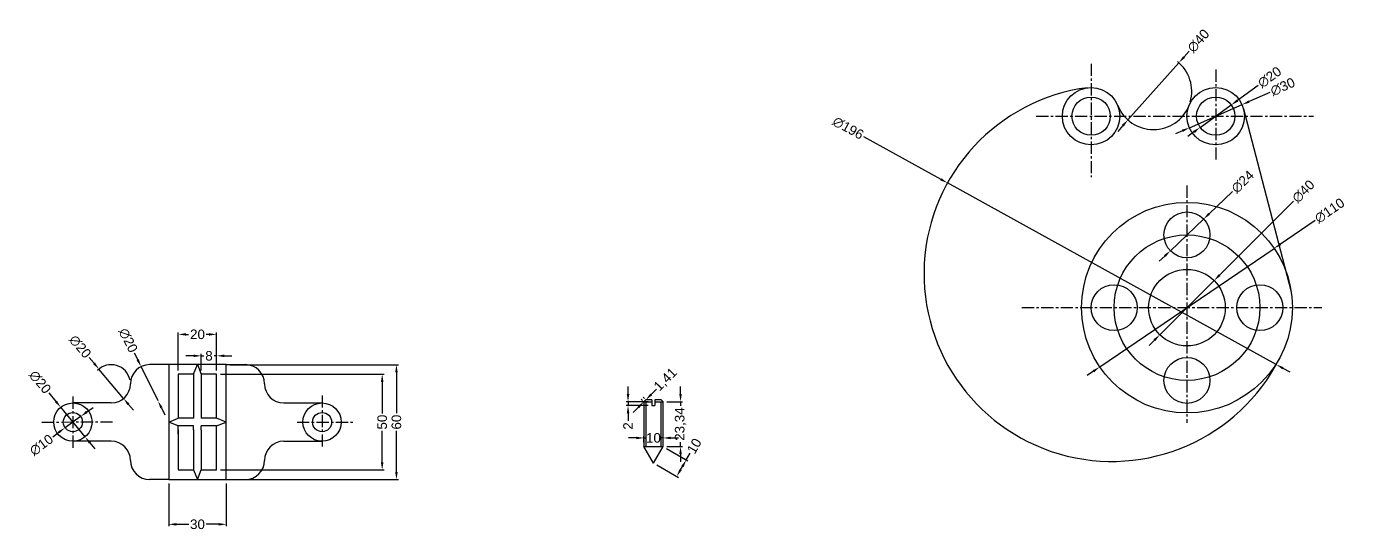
# Model space of a CAD drawing. Header units: millimetres. Extents: x -287 to 1983, y -65 to 241.
# Drawn here: x 1294 to 1983, y -23 to 241 of the extents above; entities that cross this region are included whole.
import ezdxf

# ---------------------------------------------------------------- set-up
doc = ezdxf.new("R2010")
doc.units = ezdxf.units.MM
doc.header["$LTSCALE"] = 0.2
doc.linetypes.add('CENTER', pattern=[50.8, 31.75, -6.35, 6.35, -6.35])
doc.styles.get("Standard").update_dxf_attribs({"font": 'arial.ttf'})
doc.dimstyles.new('ISO-25', dxfattribs={"dimtxt": 5, "dimasz": 4, "dimexe": 1, "dimexo": 2, "dimgap": 1, "dimtad": 0, "dimzin": 9, "dimtxsty": 'Standard', "dimcen": 2.5, "dimclrd": 2, "dimclre": 5, "dimadec": 0, "dimazin": 0, "dimtfac": 1, "dimtmove": 0, "dimatfit": 3, "dimfxl": 1, "dimarcsym": 0})

# ---------------------------------------------------------------- blocks, each defined once
blk = doc.blocks.new('*U6')
at = {"ltscale": 0.2}
blk.add_circle((0, 0), 12, dxfattribs=at)
blk = doc.blocks.new('*U7')
at = {"color": 0, "linetype": 'ByBlock', "lineweight": -2, "transparency": 16777216}
for p, rotation in [((1071.48, 405.64), 90), ((1033.48, 367.64), 180), ((1071.48, 329.64), 270)]:
    blk.add_blockref('*U6', p, dxfattribs=dict(at, rotation=rotation))
blk.add_blockref('*U6', (1109.48, 367.64), dxfattribs=at)
blk = doc.blocks.new('*D50')
at = {"color": 2, "lineweight": -2, "ltscale": 0.2, "transparency": 16777216}
for p, q in [((1305.79, 49.25), (1309.42, 44.83)), ((1324.64, 26.27), (1311.96, 41.73)), ((1327.18, 23.18), (1329.72, 20.09))]:
    blk.add_line(p, q, dxfattribs=at)
at = {"color": 2, "ltscale": 0.2, "transparency": 16777216}
for points in [[(1309.94, 45.25), (1308.9, 44.4), (1311.96, 41.73)], [(1327.7, 23.6), (1326.66, 22.76), (1324.64, 26.27)]]:
    blk.add_solid(points, dxfattribs=at)
at = {"layer": 'Defpoints', "color": 0, "ltscale": 0.2, "transparency": 16777216}
for p in [(1311.96, 41.73), (1324.64, 26.27)]:
    blk.add_point(p, dxfattribs=at)
at = {"color": 0, "ltscale": 0.2, "transparency": 16777216, "insert": (1301.17, 54.89), "char_height": 5, "attachment_point": 5, "rotation": 309.36625}
blk.add_mtext('∅20', dxfattribs=at)
blk = doc.blocks.new('*D51')
at = {"color": 2, "lineweight": -2, "ltscale": 0.2, "transparency": 16777216}
for p, q in [((1325.57, 39.31), (1328.8, 41.67)), ((1322.34, 36.95), (1314.26, 31.06)), ((1307.8, 26.34), (1311.03, 28.7))]:
    blk.add_line(p, q, dxfattribs=at)
at = {"color": 2, "ltscale": 0.2, "transparency": 16777216}
for points in [[(1325.18, 39.85), (1325.96, 38.77), (1322.34, 36.95)], [(1310.64, 29.24), (1311.42, 28.16), (1314.26, 31.06)]]:
    blk.add_solid(points, dxfattribs=at)
at = {"layer": 'Defpoints', "color": 0, "ltscale": 0.2, "transparency": 16777216}
for p in [(1322.34, 36.95), (1314.26, 31.06)]:
    blk.add_point(p, dxfattribs=at)
at = {"color": 0, "ltscale": 0.2, "transparency": 16777216, "insert": (1301.91, 22.04), "char_height": 5, "attachment_point": 5, "rotation": 36.11226}
blk.add_mtext('∅10', dxfattribs=at)
blk = doc.blocks.new('*D52')
at = {"color": 2, "lineweight": -2, "ltscale": 0.2, "transparency": 16777216}
for p, q in [((1326.76, 67.81), (1329.33, 64.74)), ((1344.73, 46.33), (1331.89, 61.67)), ((1347.29, 43.26), (1349.86, 40.2))]:
    blk.add_line(p, q, dxfattribs=at)
at = {"color": 5, "lineweight": -2, "ltscale": 0.2, "transparency": 16777216}
blk.add_arc((1338.31, 54), 10, 11.45916, 135.64088, dxfattribs=at)
at = {"color": 2, "ltscale": 0.2, "transparency": 16777216}
for points in [[(1329.84, 65.17), (1328.82, 64.31), (1331.89, 61.67)], [(1347.8, 43.69), (1346.78, 42.84), (1344.73, 46.33)]]:
    blk.add_solid(points, dxfattribs=at)
at = {"layer": 'Defpoints', "color": 0, "ltscale": 0.2, "transparency": 16777216}
for p in [(1331.89, 61.67), (1344.73, 46.33)]:
    blk.add_point(p, dxfattribs=at)
at = {"color": 0, "ltscale": 0.2, "transparency": 16777216, "insert": (1322.08, 73.4), "char_height": 5, "attachment_point": 5, "rotation": 309.9113}
blk.add_mtext('∅20', dxfattribs=at)
blk = doc.blocks.new('*D53')
at = {"color": 2, "lineweight": -2, "ltscale": 0.2, "transparency": 16777216}
for p, q in [((1350.35, 70.15), (1352.12, 66.56)), ((1362.73, 45.03), (1353.89, 62.97)), ((1364.5, 41.45), (1366.27, 37.86))]:
    blk.add_line(p, q, dxfattribs=at)
at = {"color": 2, "ltscale": 0.2, "transparency": 16777216}
for points in [[(1352.72, 66.86), (1351.52, 66.27), (1353.89, 62.97)], [(1365.1, 41.74), (1363.9, 41.15), (1362.73, 45.03)]]:
    blk.add_solid(points, dxfattribs=at)
at = {"layer": 'Defpoints', "color": 0, "ltscale": 0.2, "transparency": 16777216}
for p in [(1353.89, 62.97), (1362.73, 45.03)]:
    blk.add_point(p, dxfattribs=at)
at = {"color": 0, "ltscale": 0.2, "transparency": 16777216, "insert": (1347.13, 76.69), "char_height": 5, "attachment_point": 5, "rotation": 296.2366}
blk.add_mtext('∅20', dxfattribs=at)
blk = doc.blocks.new('*D54')
at = {"color": 5, "lineweight": -2, "ltscale": 0.2, "transparency": 16777216}
for p, q in [((1400.3, 64), (1488.09, 64)), ((1400.3, 4), (1488.09, 4))]:
    blk.add_line(p, q, dxfattribs=at)
at = {"color": 2, "lineweight": -2, "ltscale": 0.2, "transparency": 16777216}
for p, q in [((1487.09, 60), (1487.09, 38.59)), ((1487.09, 8), (1487.09, 29.42))]:
    blk.add_line(p, q, dxfattribs=at)
at = {"color": 2, "ltscale": 0.2, "transparency": 16777216}
for points in [[(1486.43, 60), (1487.76, 60), (1487.09, 64)], [(1486.43, 8), (1487.76, 8), (1487.09, 4)]]:
    blk.add_solid(points, dxfattribs=at)
at = {"layer": 'Defpoints', "color": 0, "ltscale": 0.2, "transparency": 16777216}
for p in [(1398.3, 64), (1398.3, 4), (1487.09, 4)]:
    blk.add_point(p, dxfattribs=at)
at = {"color": 0, "ltscale": 0.2, "transparency": 16777216, "insert": (1487.09, 34), "char_height": 5, "attachment_point": 5, "rotation": 90}
blk.add_mtext('60', dxfattribs=at)
blk = doc.blocks.new('*D55')
at = {"color": 5, "lineweight": -2, "ltscale": 0.2, "transparency": 16777216}
for p, q in [((1395.3, 59), (1480.66, 59)), ((1395.3, 9), (1480.66, 9))]:
    blk.add_line(p, q, dxfattribs=at)
at = {"color": 2, "lineweight": -2, "ltscale": 0.2, "transparency": 16777216}
for p, q in [((1479.66, 55), (1479.66, 38.58)), ((1479.66, 13), (1479.66, 29.43))]:
    blk.add_line(p, q, dxfattribs=at)
at = {"color": 2, "ltscale": 0.2, "transparency": 16777216}
for points in [[(1478.99, 55), (1480.32, 55), (1479.66, 59)], [(1478.99, 13), (1480.32, 13), (1479.66, 9)]]:
    blk.add_solid(points, dxfattribs=at)
at = {"layer": 'Defpoints', "color": 0, "ltscale": 0.2, "transparency": 16777216}
for p in [(1393.3, 59), (1393.3, 9), (1479.66, 9)]:
    blk.add_point(p, dxfattribs=at)
at = {"color": 0, "ltscale": 0.2, "transparency": 16777216, "insert": (1479.66, 34), "char_height": 5, "attachment_point": 5, "rotation": 90}
blk.add_mtext('50', dxfattribs=at)
blk = doc.blocks.new('*D56')
at = {"color": 5, "lineweight": -2, "ltscale": 0.2, "transparency": 16777216}
for p, q in [((1368.3, 2), (1368.3, -20.39)), ((1398.3, 2), (1398.3, -20.39))]:
    blk.add_line(p, q, dxfattribs=at)
at = {"color": 2, "lineweight": -2, "ltscale": 0.2, "transparency": 16777216}
for p, q in [((1372.3, -19.39), (1378.73, -19.39)), ((1394.3, -19.39), (1387.87, -19.39))]:
    blk.add_line(p, q, dxfattribs=at)
at = {"color": 2, "ltscale": 0.2, "transparency": 16777216}
for points in [[(1372.3, -18.72), (1372.3, -20.05), (1368.3, -19.39)], [(1394.3, -18.72), (1394.3, -20.05), (1398.3, -19.39)]]:
    blk.add_solid(points, dxfattribs=at)
at = {"layer": 'Defpoints', "color": 0, "ltscale": 0.2, "transparency": 16777216}
for p in [(1368.3, 4), (1398.3, 4), (1398.3, -19.39)]:
    blk.add_point(p, dxfattribs=at)
at = {"color": 0, "ltscale": 0.2, "transparency": 16777216, "insert": (1383.3, -19.39), "char_height": 5, "attachment_point": 5}
blk.add_mtext('30', dxfattribs=at)
blk = doc.blocks.new('*D57')
at = {"color": 5, "lineweight": -2, "ltscale": 0.2, "transparency": 16777216}
for p, q in [((1373.3, 61), (1373.3, 80.82)), ((1393.3, 61), (1393.3, 80.82))]:
    blk.add_line(p, q, dxfattribs=at)
at = {"color": 2, "lineweight": -2, "ltscale": 0.2, "transparency": 16777216}
for p, q in [((1377.3, 79.82), (1378.68, 79.82)), ((1389.3, 79.82), (1387.92, 79.82))]:
    blk.add_line(p, q, dxfattribs=at)
at = {"color": 2, "ltscale": 0.2, "transparency": 16777216}
for points in [[(1377.3, 80.49), (1377.3, 79.15), (1373.3, 79.82)], [(1389.3, 80.49), (1389.3, 79.15), (1393.3, 79.82)]]:
    blk.add_solid(points, dxfattribs=at)
at = {"layer": 'Defpoints', "color": 0, "ltscale": 0.2, "transparency": 16777216}
for p in [(1393.3, 79.82), (1373.3, 59), (1393.3, 59)]:
    blk.add_point(p, dxfattribs=at)
at = {"color": 0, "ltscale": 0.2, "transparency": 16777216, "insert": (1383.3, 79.82), "char_height": 5, "attachment_point": 5}
blk.add_mtext('20', dxfattribs=at)
blk = doc.blocks.new('*D58')
at = {"color": 5, "lineweight": -2, "ltscale": 0.2, "transparency": 16777216}
for p, q in [((1385.3, 61), (1385.3, 69.61)), ((1393.3, 61), (1393.3, 69.61))]:
    blk.add_line(p, q, dxfattribs=at)
at = {"color": 2, "lineweight": -2, "ltscale": 0.2, "transparency": 16777216}
for p, q in [((1381.3, 68.61), (1377.3, 68.61)), ((1385.3, 68.61), (1386.65, 68.61)), ((1393.3, 68.61), (1391.95, 68.61)), ((1397.3, 68.61), (1401.3, 68.61))]:
    blk.add_line(p, q, dxfattribs=at)
at = {"color": 2, "ltscale": 0.2, "transparency": 16777216}
for points in [[(1381.3, 69.28), (1381.3, 67.95), (1385.3, 68.61)], [(1397.3, 69.28), (1397.3, 67.95), (1393.3, 68.61)]]:
    blk.add_solid(points, dxfattribs=at)
at = {"layer": 'Defpoints', "color": 0, "ltscale": 0.2, "transparency": 16777216}
for p in [(1393.3, 68.61), (1385.3, 59), (1393.3, 59)]:
    blk.add_point(p, dxfattribs=at)
at = {"color": 0, "ltscale": 0.2, "transparency": 16777216, "insert": (1389.3, 68.61), "char_height": 5, "attachment_point": 5}
blk.add_mtext('8', dxfattribs=at)
blk = doc.blocks.new('*D59')
at = {"color": 2, "lineweight": -2, "ltscale": 0.2, "transparency": 16777216}
for p, q in [((1635.3, 48.63), (1635.3, 52.63)), ((1635.3, 44.63), (1635.3, 42.43)), ((1635.3, 21.29), (1635.3, 23.49)), ((1635.3, 17.29), (1635.3, 13.29))]:
    blk.add_line(p, q, dxfattribs=at)
at = {"color": 5, "lineweight": -2, "ltscale": 0.2, "transparency": 16777216}
for p, q in [((1628.17, 44.63), (1636.3, 44.63)), ((1628.17, 21.29), (1636.3, 21.29))]:
    blk.add_line(p, q, dxfattribs=at)
at = {"color": 2, "ltscale": 0.2, "transparency": 16777216}
for points in [[(1634.64, 48.63), (1635.97, 48.63), (1635.3, 44.63)], [(1634.64, 17.29), (1635.97, 17.29), (1635.3, 21.29)]]:
    blk.add_solid(points, dxfattribs=at)
at = {"layer": 'Defpoints', "color": 0, "ltscale": 0.2, "transparency": 16777216}
for p in [(1626.17, 44.63), (1626.17, 21.29), (1635.3, 21.29)]:
    blk.add_point(p, dxfattribs=at)
at = {"color": 0, "ltscale": 0.2, "transparency": 16777216, "insert": (1635.3, 32.96), "char_height": 5, "attachment_point": 5, "rotation": 90}
blk.add_mtext('23,34', dxfattribs=at)
blk = doc.blocks.new('*D60')
at = {"color": 2, "lineweight": -2, "ltscale": 0.2, "transparency": 16777216}
for p, q in [((1620, 48.46), (1622.83, 51.29)), ((1613.34, 41.8), (1610.52, 38.98)), ((1616.17, 44.63), (1617.17, 45.63))]:
    blk.add_line(p, q, dxfattribs=at)
at = {"color": 5, "lineweight": -2, "ltscale": 0.2, "transparency": 16777216}
for p, q in [((1614.76, 46.05), (1615.46, 45.34)), ((1615.76, 47.05), (1616.46, 46.34))]:
    blk.add_line(p, q, dxfattribs=at)
at = {"color": 2, "ltscale": 0.2, "transparency": 16777216}
for points in [[(1619.53, 48.93), (1620.47, 47.99), (1617.17, 45.63)], [(1612.87, 42.28), (1613.81, 41.33), (1616.17, 44.63)]]:
    blk.add_solid(points, dxfattribs=at)
at = {"layer": 'Defpoints', "color": 0, "ltscale": 0.2, "transparency": 16777216}
for p in [(1616.17, 44.63), (1617.17, 45.63), (1617.17, 45.63)]:
    blk.add_point(p, dxfattribs=at)
at = {"color": 0, "ltscale": 0.2, "transparency": 16777216, "insert": (1627.62, 56.08), "char_height": 5, "attachment_point": 5, "rotation": 45}
blk.add_mtext('1,41', dxfattribs=at)
blk = doc.blocks.new('*D61')
at = {"color": 2, "lineweight": -2, "ltscale": 0.2, "transparency": 16777216}
for p, q in [((1612.17, 25.73), (1608.17, 25.73)), ((1616.17, 25.73), (1616.83, 25.73)), ((1626.17, 25.73), (1625.51, 25.73)), ((1630.17, 25.73), (1634.17, 25.73))]:
    blk.add_line(p, q, dxfattribs=at)
at = {"color": 5, "lineweight": -2, "ltscale": 0.2, "transparency": 16777216}
for p, q in [((1616.17, 23.29), (1616.17, 26.73)), ((1626.17, 23.29), (1626.17, 26.73))]:
    blk.add_line(p, q, dxfattribs=at)
at = {"color": 2, "ltscale": 0.2, "transparency": 16777216}
for points in [[(1612.17, 26.39), (1612.17, 25.06), (1616.17, 25.73)], [(1630.17, 26.39), (1630.17, 25.06), (1626.17, 25.73)]]:
    blk.add_solid(points, dxfattribs=at)
at = {"layer": 'Defpoints', "color": 0, "ltscale": 0.2, "transparency": 16777216}
for p in [(1616.17, 25.73), (1616.17, 21.29), (1626.17, 21.29)]:
    blk.add_point(p, dxfattribs=at)
at = {"color": 0, "ltscale": 0.2, "transparency": 16777216, "insert": (1621.17, 25.73), "char_height": 5, "attachment_point": 5}
blk.add_mtext('10', dxfattribs=at)
blk = doc.blocks.new('*D62')
at = {"color": 2, "lineweight": -2, "ltscale": 0.2, "transparency": 16777216}
for p, q in [((1607.91, 48.63), (1607.91, 52.63)), ((1607.91, 44.63), (1607.91, 42.63)), ((1607.91, 38.63), (1607.91, 34.63))]:
    blk.add_line(p, q, dxfattribs=at)
at = {"color": 5, "lineweight": -2, "ltscale": 0.2, "transparency": 16777216}
for p, q in [((1618.37, 44.63), (1606.91, 44.63)), ((1618.37, 42.63), (1606.91, 42.63))]:
    blk.add_line(p, q, dxfattribs=at)
at = {"color": 2, "ltscale": 0.2, "transparency": 16777216}
for points in [[(1607.25, 48.63), (1608.58, 48.63), (1607.91, 44.63)], [(1607.25, 38.63), (1608.58, 38.63), (1607.91, 42.63)]]:
    blk.add_solid(points, dxfattribs=at)
at = {"layer": 'Defpoints', "color": 0, "ltscale": 0.2, "transparency": 16777216}
for p in [(1607.91, 42.63), (1620.37, 44.63), (1620.37, 42.63)]:
    blk.add_point(p, dxfattribs=at)
at = {"color": 0, "ltscale": 0.2, "transparency": 16777216, "insert": (1607.91, 31.98), "char_height": 5, "attachment_point": 5, "rotation": 90}
blk.add_mtext('2', dxfattribs=at)
blk = doc.blocks.new('*D63')
at = {"color": 5, "lineweight": -2, "ltscale": 0.2, "transparency": 16777216}
for p, q in [((1627.9, 20.29), (1639.17, 13.79)), ((1622.9, 11.63), (1634.17, 5.13))]:
    blk.add_line(p, q, dxfattribs=at)
at = {"color": 2, "lineweight": -2, "ltscale": 0.2, "transparency": 16777216}
for p, q in [((1638.3, 14.29), (1640.3, 17.75)), ((1635.3, 9.09), (1636.3, 10.82))]:
    blk.add_line(p, q, dxfattribs=at)
at = {"color": 2, "ltscale": 0.2, "transparency": 16777216}
for points in [[(1635.73, 11.16), (1636.88, 10.49), (1638.3, 14.29)], [(1634.73, 9.43), (1635.88, 8.76), (1633.3, 5.63)]]:
    blk.add_solid(points, dxfattribs=at)
at = {"layer": 'Defpoints', "color": 0, "ltscale": 0.2, "transparency": 16777216}
for p in [(1626.17, 21.29), (1638.3, 14.29), (1621.17, 12.63)]:
    blk.add_point(p, dxfattribs=at)
at = {"color": 0, "ltscale": 0.2, "transparency": 16777216, "insert": (1642.47, 21.51), "char_height": 5, "attachment_point": 5, "rotation": 60}
blk.add_mtext('10', dxfattribs=at)
blk = doc.blocks.new('*D64')
at = {"color": 2, "lineweight": -2, "ltscale": 0.2, "transparency": 16777216}
for p, q in [((1942.77, 206.19), (1931.89, 201.41)), ((1900.76, 187.75), (1928.23, 199.81)), ((1897.1, 186.14), (1893.44, 184.53))]:
    blk.add_line(p, q, dxfattribs=at)
at = {"color": 2, "ltscale": 0.2, "transparency": 16777216}
for points in [[(1931.63, 202.02), (1932.16, 200.8), (1928.23, 199.81)], [(1896.83, 186.75), (1897.37, 185.53), (1900.76, 187.75)]]:
    blk.add_solid(points, dxfattribs=at)
at = {"layer": 'Defpoints', "color": 0, "ltscale": 0.2, "transparency": 16777216}
for p in [(1928.23, 199.81), (1900.76, 187.75)]:
    blk.add_point(p, dxfattribs=at)
at = {"color": 0, "ltscale": 0.2, "transparency": 16777216, "insert": (1949.44, 209.12), "char_height": 5, "attachment_point": 5, "rotation": 23.69914}
blk.add_mtext('∅30', dxfattribs=at)
blk = doc.blocks.new('*D65')
at = {"color": 2, "lineweight": -2, "ltscale": 0.2, "transparency": 16777216}
for p, q in [((1936.69, 209.84), (1925.84, 201.98)), ((1906.4, 187.91), (1922.6, 199.64)), ((1903.15, 185.57), (1899.91, 183.23))]:
    blk.add_line(p, q, dxfattribs=at)
at = {"color": 2, "ltscale": 0.2, "transparency": 16777216}
for points in [[(1925.45, 202.52), (1926.23, 201.44), (1922.6, 199.64)], [(1902.76, 186.11), (1903.55, 185.03), (1906.4, 187.91)]]:
    blk.add_solid(points, dxfattribs=at)
at = {"layer": 'Defpoints', "color": 0, "ltscale": 0.2, "transparency": 16777216}
for p in [(1922.6, 199.64), (1906.4, 187.91)]:
    blk.add_point(p, dxfattribs=at)
at = {"color": 0, "ltscale": 0.2, "transparency": 16777216, "insert": (1942.6, 214.11), "char_height": 5, "attachment_point": 5, "rotation": 35.88923}
blk.add_mtext('∅20', dxfattribs=at)
blk = doc.blocks.new('*D66')
at = {"color": 2, "lineweight": -2, "ltscale": 0.2, "transparency": 16777216}
for p, q in [((1900.62, 227.67), (1897.96, 224.69)), ((1868.69, 191.83), (1895.3, 221.7)), ((1866.03, 188.85), (1863.37, 185.86))]:
    blk.add_line(p, q, dxfattribs=at)
at = {"color": 5, "lineweight": -2, "ltscale": 0.2, "transparency": 16777216}
blk.add_arc((1882, 206.77), 20, 343.94279, 51.16445, dxfattribs=at)
at = {"color": 2, "ltscale": 0.2, "transparency": 16777216}
for points in [[(1897.46, 225.13), (1898.46, 224.24), (1895.3, 221.7)], [(1865.53, 189.29), (1866.53, 188.4), (1868.69, 191.83)]]:
    blk.add_solid(points, dxfattribs=at)
at = {"layer": 'Defpoints', "color": 0, "ltscale": 0.2, "transparency": 16777216}
for p in [(1895.3, 221.7), (1868.69, 191.83)]:
    blk.add_point(p, dxfattribs=at)
at = {"color": 0, "ltscale": 0.2, "transparency": 16777216, "insert": (1905.47, 233.12), "char_height": 5, "attachment_point": 5, "rotation": 48.29966}
blk.add_mtext('∅40', dxfattribs=at)
blk = doc.blocks.new('*D67')
at = {"color": 2, "lineweight": -2, "ltscale": 0.2, "transparency": 16777216}
for p, q in [((1966.28, 139.23), (1948.27, 126.97)), ((1854.03, 62.83), (1944.96, 124.72)), ((1850.72, 60.58), (1847.42, 58.33))]:
    blk.add_line(p, q, dxfattribs=at)
at = {"color": 2, "ltscale": 0.2, "transparency": 16777216}
for points in [[(1947.9, 127.53), (1948.65, 126.42), (1944.96, 124.72)], [(1850.35, 61.13), (1851.1, 60.03), (1854.03, 62.83)]]:
    blk.add_solid(points, dxfattribs=at)
at = {"layer": 'Defpoints', "color": 0, "ltscale": 0.2, "transparency": 16777216}
for p in [(1944.96, 124.72), (1854.03, 62.83)]:
    blk.add_point(p, dxfattribs=at)
at = {"color": 0, "ltscale": 0.2, "transparency": 16777216, "insert": (1973.91, 144.43), "char_height": 5, "attachment_point": 5, "rotation": 34.24076}
blk.add_mtext('∅110', dxfattribs=at)
blk = doc.blocks.new('*D68')
at = {"color": 2, "lineweight": -2, "ltscale": 0.2, "transparency": 16777216}
for p, q in [((1955.08, 149.34), (1916.47, 110.74)), ((1885.35, 79.64), (1913.64, 107.92)), ((1882.52, 76.81), (1879.69, 73.98))]:
    blk.add_line(p, q, dxfattribs=at)
at = {"color": 2, "ltscale": 0.2, "transparency": 16777216}
for points in [[(1916, 111.22), (1916.94, 110.27), (1913.64, 107.92)], [(1882.05, 77.28), (1882.99, 76.34), (1885.35, 79.64)]]:
    blk.add_solid(points, dxfattribs=at)
at = {"layer": 'Defpoints', "color": 0, "ltscale": 0.2, "transparency": 16777216}
for p in [(1913.64, 107.92), (1885.35, 79.64)]:
    blk.add_point(p, dxfattribs=at)
at = {"color": 0, "ltscale": 0.2, "transparency": 16777216, "insert": (1960.24, 154.49), "char_height": 5, "attachment_point": 5, "rotation": 44.98653}
blk.add_mtext('∅40', dxfattribs=at)
blk = doc.blocks.new('*D69')
at = {"color": 2, "lineweight": -2, "ltscale": 0.2, "transparency": 16777216}
for p, q in [((1923.3, 154.49), (1911.07, 142.82)), ((1890.82, 123.49), (1908.18, 140.06)), ((1887.92, 120.73), (1885.03, 117.97))]:
    blk.add_line(p, q, dxfattribs=at)
at = {"color": 2, "ltscale": 0.2, "transparency": 16777216}
for points in [[(1910.61, 143.31), (1911.53, 142.34), (1908.18, 140.06)], [(1887.46, 121.21), (1888.38, 120.25), (1890.82, 123.49)]]:
    blk.add_solid(points, dxfattribs=at)
at = {"layer": 'Defpoints', "color": 0, "ltscale": 0.2, "transparency": 16777216}
for p in [(1908.18, 140.06), (1890.82, 123.49)]:
    blk.add_point(p, dxfattribs=at)
at = {"color": 0, "ltscale": 0.2, "transparency": 16777216, "insert": (1928.57, 159.52), "char_height": 5, "attachment_point": 5, "rotation": 43.65951}
blk.add_mtext('∅24', dxfattribs=at)
blk = doc.blocks.new('*D70')
at = {"color": 2, "lineweight": -2, "ltscale": 0.2, "transparency": 16777216}
for p, q in [((1730.82, 183.08), (1771.05, 160.84)), ((1946.08, 64.07), (1774.55, 158.9)), ((1949.58, 62.13), (1953.08, 60.19))]:
    blk.add_line(p, q, dxfattribs=at)
at = {"color": 2, "ltscale": 0.2, "transparency": 16777216}
for points in [[(1771.37, 161.42), (1770.73, 160.26), (1774.55, 158.9)], [(1949.9, 62.71), (1949.25, 61.55), (1946.08, 64.07)]]:
    blk.add_solid(points, dxfattribs=at)
at = {"layer": 'Defpoints', "color": 0, "ltscale": 0.2, "transparency": 16777216}
for p in [(1774.55, 158.9), (1946.08, 64.07)]:
    blk.add_point(p, dxfattribs=at)
at = {"color": 0, "ltscale": 0.2, "transparency": 16777216, "insert": (1722.73, 187.55), "char_height": 5, "attachment_point": 5, "rotation": 331.06134}
blk.add_mtext('∅196', dxfattribs=at)

msp = doc.modelspace()

# ---------------------------------------------------------------- linework, layer by layer
at = {"color": 114, "linetype": 'CENTER', "true_color": 0x139b48}
for p, q in [((1849.497, 221.163), (1849.497, 161.888)), ((1914.497, 218.089), (1914.497, 171.109)), ((1820.823, 193.777), (1965.47, 193.777)), ((1899.497, 157.497), (1899.497, 33.679)), ((1813.349, 93.777), (1969.866, 93.777)), ((1318.3, 47.305), (1318.3, 19.571)), ((1448.3, 47.904), (1448.3, 20.369)), ((1302.168, 34.003), (1339.13, 34.136)), ((1435.23, 34.003), (1464.399, 34.003))]:
    msp.add_line(p, q, dxfattribs=at)
at = {"ltscale": 0.2}
for p, q in [((1929.01, 197.566), (1953.75, 102.812)), ((1368.3, 64.003), (1358.31, 64.003)), ((1381.3, 59.003), (1383.3, 64.003)), ((1383.3, 64.003), (1385.3, 59.003)), ((1398.3, 64.003), (1408.29, 64.003)), ((1381.3, 59.003), (1381.3, 36.003)), ((1385.3, 59.003), (1385.3, 36.003)), ((1338.31, 44.003), (1318.3, 44.003)), ((1428.29, 44.003), (1448.3, 44.003)), ((1617.172, 45.632), (1616.172, 44.632)), ((1616.172, 44.632), (1620.372, 44.632)), ((1616.172, 44.632), (1616.172, 21.293)), ((1620.372, 45.632), (1617.172, 45.632)), ((1617.172, 44.632), (1617.172, 21.293)), ((1620.372, 45.632), (1620.372, 42.632)), ((1620.372, 42.632), (1621.972, 42.632)), ((1621.972, 45.632), (1621.972, 42.632)), ((1625.172, 45.632), (1621.972, 45.632)), ((1621.972, 44.632), (1626.172, 44.632)), ((1626.172, 44.632), (1625.172, 45.632)), ((1625.172, 21.293), (1625.172, 44.632)), ((1626.172, 21.293), (1626.172, 44.632)), ((1368.3, 34.003), (1373.3, 36.003)), ((1381.3, 36.003), (1373.3, 36.003)), ((1393.3, 36.003), (1385.3, 36.003)), ((1398.3, 34.003), (1393.3, 36.003)), ((1373.3, 32.003), (1368.3, 34.003)), ((1373.3, 27.951), (1373.3, 32.003)), ((1381.3, 32.003), (1373.3, 32.003)), ((1381.3, 30.003), (1381.3, 32.003)), ((1381.3, 30.003), (1381.3, 9.003)), ((1393.3, 32.003), (1385.3, 32.003)), ((1385.3, 30.003), (1385.3, 32.003)), ((1385.3, 30.003), (1385.3, 9.003)), ((1393.3, 32.003), (1398.3, 34.003)), ((1393.3, 30.003), (1393.3, 32.003)), ((1338.31, 24.003), (1318.3, 24.003)), ((1428.29, 24.003), (1448.3, 24.003)), ((1621.172, 12.632), (1616.172, 21.293)), ((1616.172, 21.293), (1626.172, 21.293)), ((1621.172, 12.632), (1626.172, 21.293)), ((1381.3, 9.003), (1383.3, 4.003)), ((1383.3, 4.003), (1385.3, 9.003)), ((1368.3, 4.003), (1358.31, 4.003)), ((1398.3, 4.003), (1408.29, 4.003))]:
    msp.add_line(p, q, dxfattribs=at)
msp.add_lwpolyline([(1368.3, 4.003), (1398.3, 4.003), (1398.3, 64.003), (1368.3, 64.003)], close=True, dxfattribs=at)
for points in [[(1381.3, 59.003), (1373.3, 59.003), (1373.3, 36.003)], [(1393.3, 36.003), (1393.3, 59.003), (1385.3, 59.003)], [(1373.3, 30.003), (1373.3, 9.003), (1381.3, 9.003)], [(1385.3, 9.003), (1393.3, 9.003), (1393.3, 30.003)]]:
    msp.add_lwpolyline(points, dxfattribs=at)
for centre, radius in [((1849.497, 193.777), 15), ((1914.497, 193.777), 15), ((1849.497, 193.777), 10), ((1914.497, 193.777), 10), ((1899.497, 93.777), 55), ((1899.497, 93.777), 38), ((1899.497, 93.777), 20), ((1318.3, 34.003), 10), ((1318.3, 34.003), 10), ((1448.3, 34.003), 10), ((1448.3, 34.003), 10), ((1318.3, 34.003), 5), ((1448.3, 34.003), 5)]:
    msp.add_circle(centre, radius, dxfattribs=at)
for centre, radius, start, end in [((1860.312, 111.485), 98, 97.487225, 335.681657), ((1881.997, 206.767), 20, 201.786789, 338.213211), ((1358.31, 54.003), 10, 90, 180), ((1408.29, 54.003), 10, 0, 90), ((1338.31, 54.003), 10, 270, 0), ((1428.29, 54.003), 10, 180, 270), ((1338.31, 14.003), 10, 0, 90), ((1428.29, 14.003), 10, 90, 180), ((1358.31, 14.003), 10, 180, 270), ((1408.29, 14.003), 10, 270, 0)]:
    msp.add_arc(centre, radius, start, end, dxfattribs=at)

# ---------------------------------------------------------------- block references
msp.add_blockref('*U7', (828.019, -273.867))

# ---------------------------------------------------------------- dimensions: what is measured, and where the dimension line sits
for p1, p2, picture, middle in [((1868.692, 191.835), (1895.301, 221.7), '*D66', (1905.475, 233.118)), ((1362.731, 45.034), (1353.889, 62.973), '*D53', (1347.129, 76.69)), ((1344.726, 46.333), (1331.894, 61.674), '*D52', (1322.082, 73.404)), ((1322.339, 36.95), (1314.261, 31.056), '*D51', (1301.906, 22.043))]:
    dim = msp.add_diameter_dim_2p(p1=p1, p2=p2, dimstyle='ISO-25', dxfattribs=at)
    dim.commit()
    dim.dimension.update_dxf_attribs({"geometry": picture, "text_midpoint": middle})
for p1, p2, picture, middle in [((1906.395, 187.915), (1922.598, 199.639), '*D65', (1942.599, 214.112)), ((1900.762, 187.748), (1928.232, 199.806), '*D64', (1949.444, 209.117)), ((1946.076, 64.065), (1774.549, 158.904), '*D70', (1722.732, 187.554)), ((1890.815, 123.493), (1908.178, 140.061), '*D69', (1928.572, 159.522)), ((1885.351, 79.638), (1913.642, 107.916), '*D68', (1960.239, 154.491)), ((1854.029, 62.83), (1944.964, 124.724), '*D67', (1973.914, 144.428)), ((1324.643, 26.272), (1311.957, 41.734), '*D50', (1301.168, 54.885))]:
    dim = msp.add_diameter_dim_2p(p1=p1, p2=p2, dimstyle='ISO-25', dxfattribs=at)
    dim.commit()
    dim.dimension.update_dxf_attribs({"geometry": picture, "text_midpoint": middle, "dimtype": 163})
for base, p1, p2, picture, middle in [((1393.3, 79.819), (1373.3, 59.003), (1393.3, 59.003), '*D57', (1383.3, 79.819)), ((1393.3, 68.615), (1385.3, 59.003), (1393.3, 59.003), '*D58', (1389.3, 68.615)), ((1616.172, 25.725), (1626.172, 21.293), (1616.172, 21.293), '*D61', (1621.172, 25.725)), ((1398.3, -19.386), (1368.3, 4.003), (1398.3, 4.003), '*D56', (1383.3, -19.386))]:
    dim = msp.add_linear_dim(base=base, p1=p1, p2=p2, dimstyle='ISO-25', dxfattribs=at)
    dim.commit()
    dim.dimension.update_dxf_attribs({"geometry": picture, "text_midpoint": middle})
for base, p1, p2, picture, middle in [((1487.093, 4.003), (1398.3, 64.003), (1398.3, 4.003), '*D54', (1487.093, 34.003)), ((1479.656, 9.003), (1393.3, 59.003), (1393.3, 9.003), '*D55', (1479.656, 34.003)), ((1607.912, 42.632), (1620.372, 44.632), (1620.372, 42.632), '*D62', (1607.912, 31.977)), ((1635.304, 21.293), (1626.172, 44.632), (1626.172, 21.293), '*D59', (1635.304, 32.963))]:
    dim = msp.add_linear_dim(base=base, p1=p1, p2=p2, angle=90, dimstyle='ISO-25', dxfattribs=at)
    dim.commit()
    dim.dimension.update_dxf_attribs({"geometry": picture, "text_midpoint": middle})
for p1, p2, distance, picture, middle in [((1616.172, 44.632), (1617.172, 45.632), 0, '*D60', (1627.62, 56.081)), ((1621.172, 12.632), (1626.172, 21.293), -14.009, '*D63', (1642.473, 21.509))]:
    dim = msp.add_aligned_dim(p1=p1, p2=p2, distance=distance, dimstyle='ISO-25', dxfattribs=at)
    dim.commit()
    dim.dimension.update_dxf_attribs({"geometry": picture, "text_midpoint": middle})

doc.saveas('drawing.dxf')
